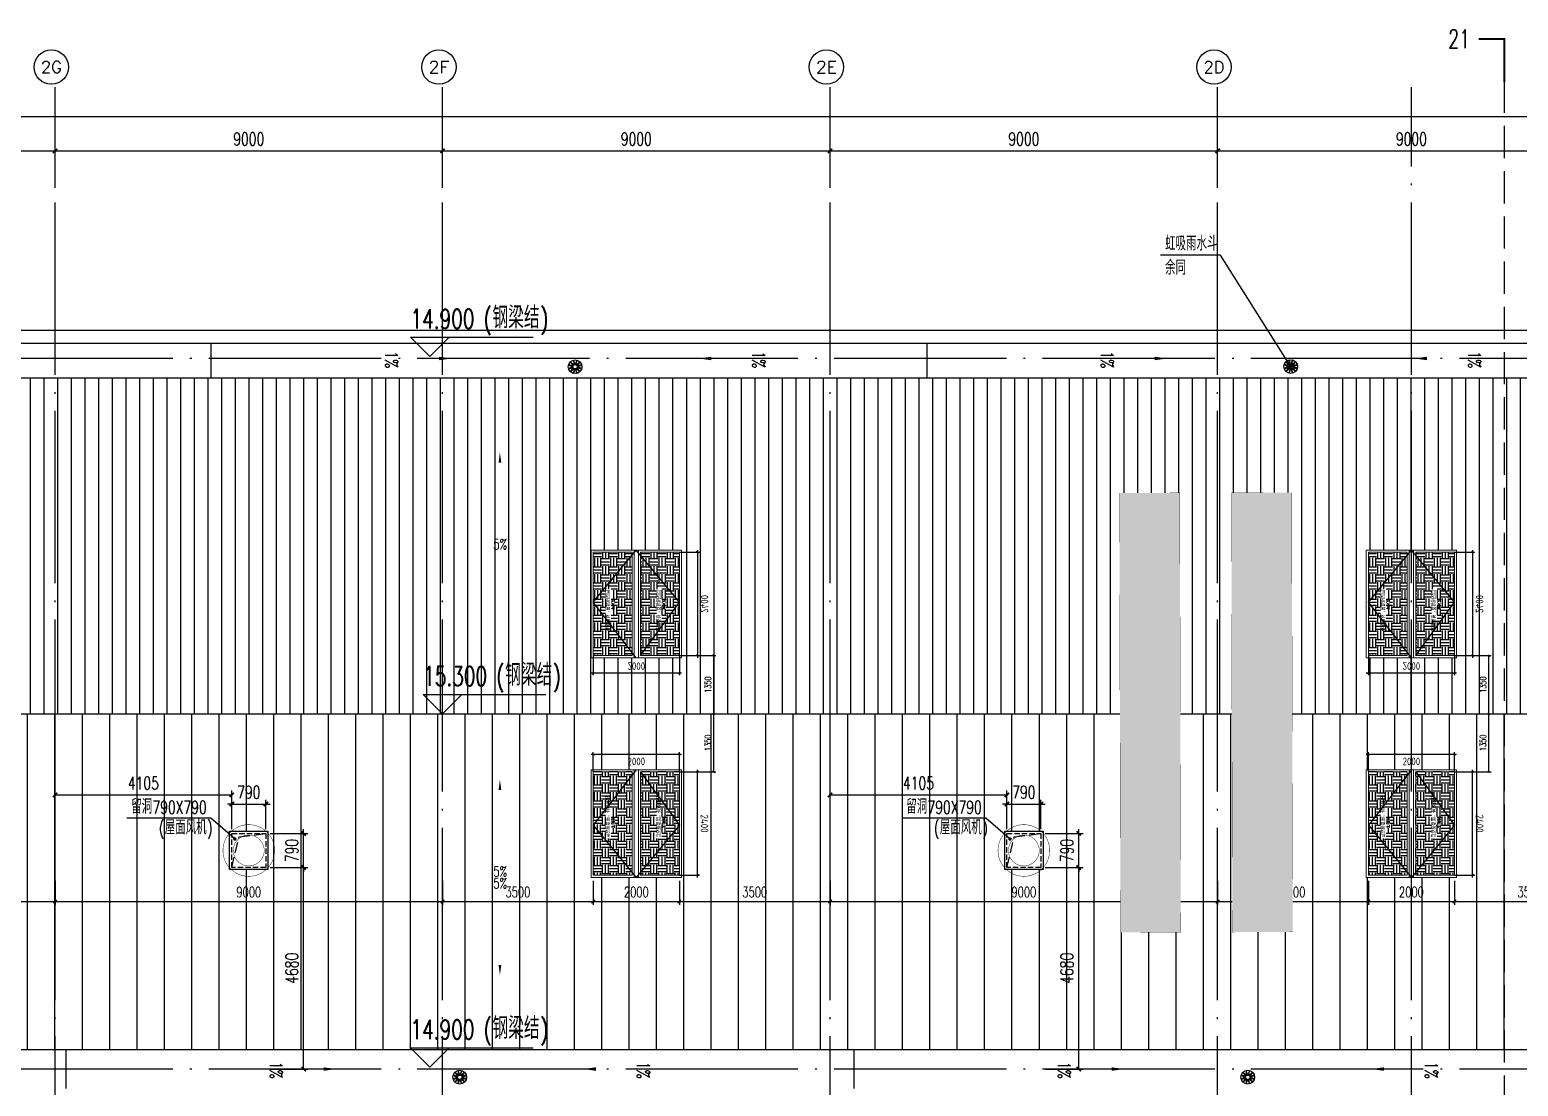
# Model space of a CAD drawing. Extents: x -1313754 to 847533, y 489853 to 941203.
# Drawn here: x 316560 to 351127, y 705671 to 730202 of the extents above; entities that cross this region are included whole.
import ezdxf
from ezdxf.enums import TextEntityAlignment as Align

# ---------------------------------------------------------------- set-up
doc = ezdxf.new("R2010")
doc.units = 0
doc.header["$LTSCALE"] = 1000
doc.header["$MEASUREMENT"] = 0
for name, pattern in [('DASH', [0.35, 0.25, -0.1]), ('DOTE', [2.42, 2, -0.2, 0.02, -0.2]), ('HIDDEN', [9.525, 6.35, -3.175])]:
    doc.linetypes.add(name, pattern=pattern)
doc.layers.get('Defpoints').update_dxf_attribs({"color": 210})
for name, color, linetype in [('99平面图例外参$0$A-HATCH-2', 251, 'Continuous'), ('A-AXIS-D', 1, 'Continuous'), ('A-AXIS-DOTE', 14, 'DOTE'), ('A-AXIS-DP', 126, 'Continuous'), ('A-AXIS-SYMB', 3, 'Continuous'), ('A-DRAIN', 142, 'Continuous'), ('A-HATCH-2', 251, 'Continuous'), ('A-LIN-V', 9, 'Continuous'), ('A-SFCE', 30, 'Continuous'), ('A-WINDOW', 140, 'Continuous'), ('AS-COLN', 6, 'Continuous'), ('AS-WALL', 40, 'Continuous'), ('AS-结构边线层', 200, 'Continuous'), ('DIM_SYMB', 3, 'Continuous'), ('E-电气标注', 84, 'Continuous'), ('PUB_TEXT', 7, 'Continuous'), ('SPACE', 7, 'Continuous'), ('SPACE_HATCH', 8, 'Continuous'), ('参考线', 8, 'Continuous'), ('外框', 1, 'HIDDEN'), ('暖通', 7, 'Continuous'), ('虹吸雨水斗', 6, 'Continuous')]:
    doc.layers.add(name, color=color, linetype=linetype)
doc.layers.add('A-加建区域', color=47, linetype='Continuous', plot=False)
doc.layers.add('成型线', color=3, linetype='Continuous', lineweight=18)
doc.styles.add('_TCH_AXIS', font='COMPLEX', dxfattribs={"bigfont": 'GBCBIG'})
doc.styles.add('_TCH_DIM', font='SIMPLEX', dxfattribs={"bigfont": 'GBCBIG'})
doc.styles.add('_TCH_DIM_T3', font='SIMPLEX', dxfattribs={"width": 0.705882, "bigfont": 'GBCBIG'})
doc.styles.add('_TCH_LABEL', font='COMPLEX', dxfattribs={"bigfont": 'GBCBIG'})
doc.styles.add('_TCH_SPACE', font='SIMPLEX', dxfattribs={"height": 5, "bigfont": 'GBCBIG'})
doc.styles.get("Standard").update_dxf_attribs({"font": 'gbenor.shx', "bigfont": 'gbcbig.shx'})
doc.dimstyles.new('_TCH_ARCH&&100', dxfattribs={"dimtxt": 297.5, "dimasz": 100, "dimexe": 100, "dimexo": 100, "dimgap": 126.25, "dimtad": 1, "dimdec": 0, "dimzin": 0, "dimdsep": 46, "dimtxsty": '_TCH_DIM_T3', "dimblk": 'ARCHTICK', "dimcen": 0.09, "dimclrt": 7, "dimazin": 2, "dimtfac": 1, "dimtdec": 0, "dimtix": 1, "dimtmove": 2, "dimatfit": 3, "dimfxl": 0, "dimtolj": 1, "dimtzin": 0, "dimarcsym": 0})
doc.dimstyles.new('_TCH_ARCH&&50', dxfattribs={"dimtxt": 148.75, "dimasz": 50, "dimexe": 50, "dimexo": 50, "dimgap": 63.125, "dimtad": 1, "dimdec": 0, "dimzin": 0, "dimdsep": 46, "dimtxsty": '_TCH_DIM_T3', "dimblk": 'ARCHTICK', "dimcen": 0.09, "dimclrt": 7, "dimazin": 2, "dimtfac": 1, "dimtdec": 0, "dimtix": 1, "dimtmove": 2, "dimatfit": 3, "dimfxl": 0, "dimtolj": 1, "dimtzin": 0, "dimarcsym": 0})
doc.dimstyles.new('_TCH_ARCH&&80', dxfattribs={"dimtxt": 238, "dimasz": 80, "dimexe": 80, "dimexo": 80, "dimgap": 101, "dimtad": 1, "dimdec": 0, "dimzin": 0, "dimdsep": 46, "dimtxsty": '_TCH_DIM_T3', "dimblk": 'ARCHTICK', "dimcen": 0.09, "dimclrt": 7, "dimazin": 2, "dimtfac": 1, "dimtdec": 0, "dimtix": 1, "dimtmove": 2, "dimatfit": 3, "dimfxl": 0, "dimtolj": 1, "dimtzin": 0, "dimarcsym": 0})
pattern_1 = [(0, (0, 0), (187.5, 187.5), [187.5, -187.5]), (0, (0, 70.31), (187.5, 187.5), [187.5, -187.5]), (0, (0, 140.62), (187.5, 187.5), [187.5, -187.5]), (90, (23.44, 164.06), (-187.5, 187.5), [187.5, -187.5]), (90, (93.75, 164.06), (-187.5, 187.5), [187.5, -187.5]), (90, (164.06, 164.06), (-187.5, 187.5), [187.5, -187.5])]

# ---------------------------------------------------------------- blocks, each defined once
blk = doc.blocks.new('423213')
at = {"layer": 'A-AXIS-SYMB'}
for p, q in [((327494, 689616), (327044, 690066)), ((327044, 690066), (329894, 690066)), ((327494, 689616), (327944, 690066))]:
    blk.add_line(p, q, dxfattribs=at)
at = {"layer": 'PUB_TEXT', "style": '_TCH_DIM', "width": 0.705882}
for s, height, p in [('14.900', 446.2, (327043, 690266)), ('(', 446, (328738, 690266)), (')', 446, (330054, 690266))]:
    blk.add_text(s, height=height, dxfattribs=at).set_placement(p)
at = {"layer": 'PUB_TEXT', "style": '_TCH_DIM'}
blk.add_text('钢梁结', height=506.4, dxfattribs=at).set_placement((328948, 690266))
blk = doc.blocks.new('w4243')
at = {"layer": 'A-AXIS-SYMB'}
for p, q in [((327787, 697820), (327337, 698270)), ((327337, 698270), (330187, 698270)), ((327787, 697820), (328237, 698270))]:
    blk.add_line(p, q, dxfattribs=at)
at = {"layer": 'PUB_TEXT', "style": '_TCH_DIM', "width": 0.705882}
for s, height, p in [('(', 446, (329032, 698470)), (')', 446, (330347, 698470)), ('15.300', 446.2, (327337, 698470))]:
    blk.add_text(s, height=height, dxfattribs=at).set_placement(p)
at = {"layer": 'PUB_TEXT', "style": '_TCH_DIM'}
blk.add_text('钢梁结', height=506.4, dxfattribs=at).set_placement((329242, 698470))
blk = doc.blocks.new('rrrrrrrrrrrrrrrrrrrrr')
at = {"layer": 'A-HATCH-2'}
h = blk.add_hatch(dxfattribs=at)
h.set_pattern_fill('ANSI31', color=256, scale=200, angle=45)
h.set_pattern_definition([(90, (-494320.1, 120240.46), (-317.5, 2e-14), [])])
h.paths.add_polyline_path([(-266220, 714320), (-133684.3, 714320), (-128454.2, 714320), (-128454.2, 722120), (-263984.6, 722120), (-266514.8, 714320), (-262540, 714320)])
h = blk.add_hatch(dxfattribs=at)
h.set_pattern_fill('ANSI31', color=256, scale=400, angle=45)
h.set_pattern_definition([(90, (-500100, 0), (-635, 0), [])])
h.paths.add_polyline_path([(-266220, 714320), (-133684.3, 714320), (-128454.2, 714320), (-128454.2, 706520), (-269045, 706520), (-266514.8, 714320), (-262540, 714320)])
at = {"layer": 'A-AXIS-SYMB'}
for points in [[(-172621.6, 718460, 0, 0, 0), (-172621.6, 720390, 0, 64, 0), (-172621.6, 720150, 0, 0, 0)], [(-172621.6, 710860, 0, 0, 0), (-172621.6, 712790, 0, 64, 0), (-172621.6, 712550, 0, 0, 0)], [(-172621.6, 710180, 0, 0, 0), (-172621.6, 708250, 0, 64, 0), (-172621.6, 708490, 0, 0, 0)]]:
    blk.add_lwpolyline(points, format="xyseb", dxfattribs=at)
at = {"layer": 'A-LIN-V'}
blk.add_lwpolyline([(-128454.2, 706520), (-269045, 706520), (-263984.6, 722120), (-128454.2, 722120)], dxfattribs=at)
at = {"layer": 'A-SFCE'}
for points in [[(-285554.2, 654570), (-286154.2, 654570), (-286154.2, 639420), (-128154.2, 639420), (-128154.2, 639420), (-128154.2, 723220), (-264679.1, 723220), (-286154.2, 657017.5), (-286154.2, 656070)], [(-285854.2, 654270), (-285854.2, 639720), (-128454.2, 639720), (-128454.2, 722920), (-264461, 722920), (-285854.2, 656970), (-285854.2, 656370)], [(-267250.7, 714320), (-128454.2, 714320)]]:
    blk.add_lwpolyline(points, dxfattribs=at)
at = {"layer": 'A-WINDOW'}
for name, p in [('423213', (-501741.6, 33000)), ('w4243', (-501741.6, 16500)), ('423213', (-501741.6, 16500))]:
    blk.add_blockref(name, p, dxfattribs=at)
at = {"layer": 'PUB_TEXT', "style": '_TCH_DIM', "width": 0.705882}
for p in [(-172773.6, 718138), (-172773.6, 710538), (-172773.6, 710264)]:
    blk.add_text('5%', height=238, dxfattribs=at).set_placement(p)
blk = doc.blocks.new('_ArchTick')
at = {"color": 0, "linetype": 'ByBlock', "const_width": 0.4}
blk.add_lwpolyline([(-0.5, -0.5), (0.5, 0.5)], dxfattribs=at)
blk = doc.blocks.new('44')
at = {"layer": 'A-AXIS-DP', "color": 1}
for p, q in [((280302, 745270), (280302, 747370)), ((277446, 744900), (279946, 744900))]:
    blk.add_line(p, q, dxfattribs=at)
for p, xscale, yscale, zscale, rotation in [((280302, 747320), -50.00000000000003, 50.00000000000003, 50.00000000000001, 270), ((280302, 745320), -50.00000000000001, 50.00000000000001, 50.00000000000001, 90), ((279896, 744900), -50, 50, 50, 180)]:
    blk.add_blockref('_ArchTick', p, dxfattribs=dict(at, xscale=xscale, yscale=yscale, zscale=zscale, rotation=rotation))
at = {"layer": 'A-AXIS-DP', "color": 1, "xscale": -50, "yscale": 50, "zscale": 50}
blk.add_blockref('_ArchTick', (277496, 744900), dxfattribs=at)
at = {"layer": 'A-AXIS-DP', "color": 1, "insert": (278696, 744737), "char_height": 175, "attachment_point": 5, "rotation": 180}
blk.add_mtext('\\A1;2400', dxfattribs=at)
blk.add_wipeout([(277446, 745270), (279946, 745270), (279946, 747370), (277446, 747370)]).dxf.layer = '参考线'
at = {"layer": 'SPACE_HATCH'}
h = blk.add_hatch(dxfattribs=at)
h.set_pattern_fill('土壤', color=1, scale=50, style=0)
h.set_pattern_definition(pattern_1)
h.paths.add_polyline_path([(277496, 746420), (279896, 746420), (279896, 747320), (277496, 747320)])
h.paths.add_polyline_path([(278352, 746904), (279057, 746904), (279057, 747034), (278352, 747034)])
h.paths.add_polyline_path([(278591, 746811), (278817, 746811), (278817, 746895), (278591, 746895)])
h = blk.add_hatch(dxfattribs=at)
h.set_pattern_fill('土壤', color=1, scale=50, style=0)
h.set_pattern_definition(pattern_1)
h.paths.add_polyline_path([(277496, 746220), (279896, 746220), (279896, 745320), (277496, 745320)])
h.paths.add_polyline_path([(278352, 745724), (279057, 745724), (279057, 745854), (278352, 745854)])
h.paths.add_polyline_path([(278591, 745631), (278817, 745631), (278817, 745715), (278591, 745715)])
at = {"layer": 'A-AXIS-DP', "color": 1}
for p, q in [((279906, 747320), (280352, 747320)), ((277496, 745320), (277496, 744850)), ((279896, 745320), (279896, 744850)), ((279906, 745320), (280352, 745320))]:
    blk.add_line(p, q, dxfattribs=at)
at = {"layer": '外框'}
for points in [[(279946, 746320), (278658, 747320), (277446, 746320)], [(279896, 746220), (278658, 745320), (277446, 746320)]]:
    blk.add_lwpolyline(points, dxfattribs=at)
at = {"layer": '成型线'}
for p, q in [((279946, 745270), (279946, 747370)), ((277446, 746370), (279946, 746370)), ((277496, 746420), (279896, 746420)), ((277446, 746270), (279946, 746270)), ((277496, 746220), (279896, 746220))]:
    blk.add_line(p, q, dxfattribs=at)
for points in [[(279946, 745270), (277446, 745270), (277446, 747370), (279946, 747370)], [(277496, 746420), (277496, 747320), (279896, 747320), (279896, 746420)], [(279896, 746220), (279896, 745320), (277496, 745320), (277496, 746220)]]:
    blk.add_lwpolyline(points, dxfattribs=at)
at = {"layer": 'A-AXIS-DP', "color": 1, "insert": (280139, 746320), "char_height": 175, "attachment_point": 5, "rotation": 270}
blk.add_mtext('\\A1;2000', dxfattribs=at)
at = {"layer": 'SPACE', "color": 1, "style": '_TCH_SPACE'}
for p in [(278365, 746930), (278365, 745750)]:
    blk.add_text('自然排烟窗，有效面积', height=96.5, dxfattribs=at).set_placement(p)
at = {"layer": 'SPACE', "color": 1, "style": '_TCH_SPACE', "width": 0.705882}
for s, height, p in [('2.16m', 59.5, (278600, 746828)), ('2', 29.8, (278792, 746863)), ('2.16m', 59.5, (278600, 745648)), ('2', 29.8, (278792, 745683))]:
    blk.add_text(s, height=height, dxfattribs=at).set_placement(p)
blk = doc.blocks.new('*D2266')
at = {"layer": 'A-WINDOW', "color": 0, "lineweight": -2}
for p, q in [((296446, 826270), (296446, 825470)), ((297796, 826270), (297796, 825470)), ((296446, 825520), (297796, 825520))]:
    blk.add_line(p, q, dxfattribs=at)
at = {"layer": 'Defpoints', "color": 0}
for p in [(296446, 826320), (297796, 826320), (297796, 825520)]:
    blk.add_point(p, dxfattribs=at)
at = {"layer": 'A-WINDOW', "color": 0, "lineweight": -2, "xscale": 50, "yscale": 50, "zscale": 50, "rotation": 180}
blk.add_blockref('_ArchTick', (296446, 825520), dxfattribs=at)
at = {"layer": 'A-WINDOW', "color": 0, "lineweight": -2, "xscale": 50, "yscale": 50, "zscale": 50}
blk.add_blockref('_ArchTick', (297796, 825520), dxfattribs=at)
at = {"layer": 'A-WINDOW', "color": 7, "insert": (297121, 825657), "char_height": 148.8, "attachment_point": 5, "style": '_TCH_DIM_T3'}
blk.add_mtext('\\A1;1350', dxfattribs=at)
blk = doc.blocks.new('*D2267')
at = {"layer": 'A-WINDOW', "color": 0, "lineweight": -2}
for p, q in [((297796, 826270), (297796, 825470)), ((299146, 826270), (299146, 825470)), ((297796, 825520), (299146, 825520))]:
    blk.add_line(p, q, dxfattribs=at)
at = {"layer": 'Defpoints', "color": 0}
for p in [(297796, 826320), (299146, 826320), (299146, 825520)]:
    blk.add_point(p, dxfattribs=at)
at = {"layer": 'A-WINDOW', "color": 0, "lineweight": -2, "xscale": 50, "yscale": 50, "zscale": 50, "rotation": 180}
blk.add_blockref('_ArchTick', (297796, 825520), dxfattribs=at)
at = {"layer": 'A-WINDOW', "color": 0, "lineweight": -2, "xscale": 50, "yscale": 50, "zscale": 50}
blk.add_blockref('_ArchTick', (299146, 825520), dxfattribs=at)
at = {"layer": 'A-WINDOW', "color": 7, "insert": (298471, 825657), "char_height": 148.8, "attachment_point": 5, "style": '_TCH_DIM_T3'}
blk.add_mtext('\\A1;1350', dxfattribs=at)
blk = doc.blocks.new('*D2110')
at = {"layer": 'A-AXIS-DP', "color": 0, "lineweight": -2}
for p, q in [((313646, 710440), (313646, 709880)), ((317146, 710440), (317146, 709880)), ((313646, 709960), (317146, 709960))]:
    blk.add_line(p, q, dxfattribs=at)
at = {"layer": 'Defpoints', "color": 0}
for p in [(313646, 710520), (317146, 710520), (317146, 709960)]:
    blk.add_point(p, dxfattribs=at)
at = {"layer": 'A-AXIS-DP', "color": 0, "lineweight": -2, "xscale": 80, "yscale": 80, "zscale": 80, "rotation": 180}
blk.add_blockref('_ArchTick', (313646, 709960), dxfattribs=at)
at = {"layer": 'A-AXIS-DP', "color": 0, "lineweight": -2, "xscale": 80, "yscale": 80, "zscale": 80}
blk.add_blockref('_ArchTick', (317146, 709960), dxfattribs=at)
at = {"layer": 'A-AXIS-DP', "color": 7, "insert": (315396, 710180), "char_height": 238, "attachment_point": 5, "style": '_TCH_DIM_T3'}
blk.add_mtext('\\A1;3500', dxfattribs=at)
blk = doc.blocks.new('*D2111')
at = {"layer": 'A-AXIS-DP', "color": 0, "lineweight": -2}
for p, q in [((317146, 710440), (317146, 709880)), ((326146, 710440), (326146, 709880)), ((317146, 709960), (326146, 709960))]:
    blk.add_line(p, q, dxfattribs=at)
at = {"layer": 'Defpoints', "color": 0}
for p in [(317146, 710520), (326146, 710520), (326146, 709960)]:
    blk.add_point(p, dxfattribs=at)
at = {"layer": 'A-AXIS-DP', "color": 0, "lineweight": -2, "xscale": 80, "yscale": 80, "zscale": 80, "rotation": 180}
blk.add_blockref('_ArchTick', (317146, 709960), dxfattribs=at)
at = {"layer": 'A-AXIS-DP', "color": 0, "lineweight": -2, "xscale": 80, "yscale": 80, "zscale": 80}
blk.add_blockref('_ArchTick', (326146, 709960), dxfattribs=at)
at = {"layer": 'A-AXIS-DP', "color": 7, "insert": (321646, 710180), "char_height": 238, "attachment_point": 5, "style": '_TCH_DIM_T3'}
blk.add_mtext('\\A1;9000', dxfattribs=at)
blk = doc.blocks.new('*D2112')
at = {"layer": 'A-AXIS-DP', "color": 0, "lineweight": -2}
for p, q in [((326146, 710440), (326146, 709880)), ((329646, 710440), (329646, 709880)), ((326146, 709960), (329646, 709960))]:
    blk.add_line(p, q, dxfattribs=at)
at = {"layer": 'Defpoints', "color": 0}
for p in [(326146, 710520), (329646, 710520), (329646, 709960)]:
    blk.add_point(p, dxfattribs=at)
at = {"layer": 'A-AXIS-DP', "color": 0, "lineweight": -2, "xscale": 80, "yscale": 80, "zscale": 80, "rotation": 180}
blk.add_blockref('_ArchTick', (326146, 709960), dxfattribs=at)
at = {"layer": 'A-AXIS-DP', "color": 0, "lineweight": -2, "xscale": 80, "yscale": 80, "zscale": 80}
blk.add_blockref('_ArchTick', (329646, 709960), dxfattribs=at)
at = {"layer": 'A-AXIS-DP', "color": 7, "insert": (327896, 710180), "char_height": 238, "attachment_point": 5, "style": '_TCH_DIM_T3'}
blk.add_mtext('\\A1;3500', dxfattribs=at)
blk = doc.blocks.new('*D2113')
at = {"layer": 'A-AXIS-DP', "color": 0, "lineweight": -2}
for p, q in [((329646, 710440), (329646, 709880)), ((331646, 710440), (331646, 709880)), ((329646, 709960), (331646, 709960))]:
    blk.add_line(p, q, dxfattribs=at)
at = {"layer": 'Defpoints', "color": 0}
for p in [(329646, 710520), (331646, 710520), (331646, 709960)]:
    blk.add_point(p, dxfattribs=at)
at = {"layer": 'A-AXIS-DP', "color": 0, "lineweight": -2, "xscale": 80, "yscale": 80, "zscale": 80, "rotation": 180}
blk.add_blockref('_ArchTick', (329646, 709960), dxfattribs=at)
at = {"layer": 'A-AXIS-DP', "color": 0, "lineweight": -2, "xscale": 80, "yscale": 80, "zscale": 80}
blk.add_blockref('_ArchTick', (331646, 709960), dxfattribs=at)
at = {"layer": 'A-AXIS-DP', "color": 7, "insert": (330646, 710180), "char_height": 238, "attachment_point": 5, "style": '_TCH_DIM_T3'}
blk.add_mtext('\\A1;2000', dxfattribs=at)
blk = doc.blocks.new('*D2114')
at = {"layer": 'A-AXIS-DP', "color": 0, "lineweight": -2}
for p, q in [((331646, 710440), (331646, 709880)), ((335146, 710440), (335146, 709880)), ((331646, 709960), (335146, 709960))]:
    blk.add_line(p, q, dxfattribs=at)
at = {"layer": 'Defpoints', "color": 0}
for p in [(331646, 710520), (335146, 710520), (335146, 709960)]:
    blk.add_point(p, dxfattribs=at)
at = {"layer": 'A-AXIS-DP', "color": 0, "lineweight": -2, "xscale": 80, "yscale": 80, "zscale": 80, "rotation": 180}
blk.add_blockref('_ArchTick', (331646, 709960), dxfattribs=at)
at = {"layer": 'A-AXIS-DP', "color": 0, "lineweight": -2, "xscale": 80, "yscale": 80, "zscale": 80}
blk.add_blockref('_ArchTick', (335146, 709960), dxfattribs=at)
at = {"layer": 'A-AXIS-DP', "color": 7, "insert": (333396, 710180), "char_height": 238, "attachment_point": 5, "style": '_TCH_DIM_T3'}
blk.add_mtext('\\A1;3500', dxfattribs=at)
blk = doc.blocks.new('*D2115')
at = {"layer": 'A-AXIS-DP', "color": 0, "lineweight": -2}
for p, q in [((335146, 710440), (335146, 709880)), ((344146, 710440), (344146, 709880)), ((335146, 709960), (344146, 709960))]:
    blk.add_line(p, q, dxfattribs=at)
at = {"layer": 'Defpoints', "color": 0}
for p in [(335146, 710520), (344146, 710520), (344146, 709960)]:
    blk.add_point(p, dxfattribs=at)
at = {"layer": 'A-AXIS-DP', "color": 0, "lineweight": -2, "xscale": 80, "yscale": 80, "zscale": 80, "rotation": 180}
blk.add_blockref('_ArchTick', (335146, 709960), dxfattribs=at)
at = {"layer": 'A-AXIS-DP', "color": 0, "lineweight": -2, "xscale": 80, "yscale": 80, "zscale": 80}
blk.add_blockref('_ArchTick', (344146, 709960), dxfattribs=at)
at = {"layer": 'A-AXIS-DP', "color": 7, "insert": (339646, 710180), "char_height": 238, "attachment_point": 5, "style": '_TCH_DIM_T3'}
blk.add_mtext('\\A1;9000', dxfattribs=at)
blk = doc.blocks.new('*D2116')
at = {"layer": 'A-AXIS-DP', "color": 0, "lineweight": -2}
for p, q in [((344146, 710440), (344146, 709880)), ((347646, 710440), (347646, 709880)), ((344146, 709960), (347646, 709960))]:
    blk.add_line(p, q, dxfattribs=at)
at = {"layer": 'Defpoints', "color": 0}
for p in [(344146, 710520), (347646, 710520), (347646, 709960)]:
    blk.add_point(p, dxfattribs=at)
at = {"layer": 'A-AXIS-DP', "color": 0, "lineweight": -2, "xscale": 80, "yscale": 80, "zscale": 80, "rotation": 180}
blk.add_blockref('_ArchTick', (344146, 709960), dxfattribs=at)
at = {"layer": 'A-AXIS-DP', "color": 0, "lineweight": -2, "xscale": 80, "yscale": 80, "zscale": 80}
blk.add_blockref('_ArchTick', (347646, 709960), dxfattribs=at)
at = {"layer": 'A-AXIS-DP', "color": 7, "insert": (345896, 710180), "char_height": 238, "attachment_point": 5, "style": '_TCH_DIM_T3'}
blk.add_mtext('\\A1;3500', dxfattribs=at)
blk = doc.blocks.new('*D2117')
at = {"layer": 'A-AXIS-DP', "color": 0, "lineweight": -2}
for p, q in [((347646, 710440), (347646, 709880)), ((349646, 710440), (349646, 709880)), ((347646, 709960), (349646, 709960))]:
    blk.add_line(p, q, dxfattribs=at)
at = {"layer": 'Defpoints', "color": 0}
for p in [(347646, 710520), (349646, 710520), (349646, 709960)]:
    blk.add_point(p, dxfattribs=at)
at = {"layer": 'A-AXIS-DP', "color": 0, "lineweight": -2, "xscale": 80, "yscale": 80, "zscale": 80, "rotation": 180}
blk.add_blockref('_ArchTick', (347646, 709960), dxfattribs=at)
at = {"layer": 'A-AXIS-DP', "color": 0, "lineweight": -2, "xscale": 80, "yscale": 80, "zscale": 80}
blk.add_blockref('_ArchTick', (349646, 709960), dxfattribs=at)
at = {"layer": 'A-AXIS-DP', "color": 7, "insert": (348646, 710180), "char_height": 238, "attachment_point": 5, "style": '_TCH_DIM_T3'}
blk.add_mtext('\\A1;2000', dxfattribs=at)
blk = doc.blocks.new('*D2118')
at = {"layer": 'A-AXIS-DP', "color": 0, "lineweight": -2}
for p, q in [((349646, 710440), (349646, 709880)), ((353146, 710440), (353146, 709880)), ((349646, 709960), (353146, 709960))]:
    blk.add_line(p, q, dxfattribs=at)
at = {"layer": 'Defpoints', "color": 0}
for p in [(349646, 710520), (353146, 710520), (353146, 709960)]:
    blk.add_point(p, dxfattribs=at)
at = {"layer": 'A-AXIS-DP', "color": 0, "lineweight": -2, "xscale": 80, "yscale": 80, "zscale": 80, "rotation": 180}
blk.add_blockref('_ArchTick', (349646, 709960), dxfattribs=at)
at = {"layer": 'A-AXIS-DP', "color": 0, "lineweight": -2, "xscale": 80, "yscale": 80, "zscale": 80}
blk.add_blockref('_ArchTick', (353146, 709960), dxfattribs=at)
at = {"layer": 'A-AXIS-DP', "color": 7, "insert": (351396, 710180), "char_height": 238, "attachment_point": 5, "style": '_TCH_DIM_T3'}
blk.add_mtext('\\A1;3500', dxfattribs=at)
blk = doc.blocks.new('*D1396')
at = {"layer": 'A-AXIS-D', "color": 0, "lineweight": -2}
for p, q in [((28882, -78290), (28882, -77330)), ((28882, -77430), (37882, -77430)), ((37882, -78290), (37882, -77330))]:
    blk.add_line(p, q, dxfattribs=at)
at = {"layer": 'Defpoints', "color": 0}
for p in [(37882, -77430), (28882, -78390), (37882, -78390)]:
    blk.add_point(p, dxfattribs=at)
at = {"layer": 'A-AXIS-D', "color": 0, "lineweight": -2, "xscale": 100, "yscale": 100, "zscale": 100, "rotation": 180}
blk.add_blockref('_ArchTick', (28882, -77430), dxfattribs=at)
at = {"layer": 'A-AXIS-D', "color": 0, "lineweight": -2, "xscale": 100, "yscale": 100, "zscale": 100}
blk.add_blockref('_ArchTick', (37882, -77430), dxfattribs=at)
at = {"layer": 'A-AXIS-D', "color": 7, "insert": (33382, -77155), "char_height": 297.5, "attachment_point": 5, "style": '_TCH_DIM_T3'}
blk.add_mtext('\\A1;9000', dxfattribs=at)
blk = doc.blocks.new('*D1397')
at = {"layer": 'A-AXIS-D', "color": 0, "lineweight": -2}
for p, q in [((37882, -78290), (37882, -77330)), ((37882, -77430), (46882, -77430)), ((46882, -78290), (46882, -77330))]:
    blk.add_line(p, q, dxfattribs=at)
at = {"layer": 'Defpoints', "color": 0}
for p in [(46882, -77430), (37882, -78390), (46882, -78390)]:
    blk.add_point(p, dxfattribs=at)
at = {"layer": 'A-AXIS-D', "color": 0, "lineweight": -2, "xscale": 100, "yscale": 100, "zscale": 100, "rotation": 180}
blk.add_blockref('_ArchTick', (37882, -77430), dxfattribs=at)
at = {"layer": 'A-AXIS-D', "color": 0, "lineweight": -2, "xscale": 100, "yscale": 100, "zscale": 100}
blk.add_blockref('_ArchTick', (46882, -77430), dxfattribs=at)
at = {"layer": 'A-AXIS-D', "color": 7, "insert": (42382, -77155), "char_height": 297.5, "attachment_point": 5, "style": '_TCH_DIM_T3'}
blk.add_mtext('\\A1;9000', dxfattribs=at)
blk = doc.blocks.new('*D1398')
at = {"layer": 'A-AXIS-D', "color": 0, "lineweight": -2}
for p, q in [((46882, -78290), (46882, -77330)), ((46882, -77430), (55882, -77430)), ((55882, -78290), (55882, -77330))]:
    blk.add_line(p, q, dxfattribs=at)
at = {"layer": 'Defpoints', "color": 0}
for p in [(55882, -77430), (46882, -78390), (55882, -78390)]:
    blk.add_point(p, dxfattribs=at)
at = {"layer": 'A-AXIS-D', "color": 0, "lineweight": -2, "xscale": 100, "yscale": 100, "zscale": 100, "rotation": 180}
blk.add_blockref('_ArchTick', (46882, -77430), dxfattribs=at)
at = {"layer": 'A-AXIS-D', "color": 0, "lineweight": -2, "xscale": 100, "yscale": 100, "zscale": 100}
blk.add_blockref('_ArchTick', (55882, -77430), dxfattribs=at)
at = {"layer": 'A-AXIS-D', "color": 7, "insert": (51382, -77155), "char_height": 297.5, "attachment_point": 5, "style": '_TCH_DIM_T3'}
blk.add_mtext('\\A1;9000', dxfattribs=at)
blk = doc.blocks.new('*D1399')
at = {"layer": 'A-AXIS-D', "color": 0, "lineweight": -2}
for p, q in [((55882, -78290), (55882, -77330)), ((55882, -77430), (64882, -77430)), ((64882, -78290), (64882, -77330))]:
    blk.add_line(p, q, dxfattribs=at)
at = {"layer": 'Defpoints', "color": 0}
for p in [(64882, -77430), (55882, -78390), (64882, -78390)]:
    blk.add_point(p, dxfattribs=at)
at = {"layer": 'A-AXIS-D', "color": 0, "lineweight": -2, "xscale": 100, "yscale": 100, "zscale": 100, "rotation": 180}
blk.add_blockref('_ArchTick', (55882, -77430), dxfattribs=at)
at = {"layer": 'A-AXIS-D', "color": 0, "lineweight": -2, "xscale": 100, "yscale": 100, "zscale": 100}
blk.add_blockref('_ArchTick', (64882, -77430), dxfattribs=at)
at = {"layer": 'A-AXIS-D', "color": 7, "insert": (60382, -77155), "char_height": 297.5, "attachment_point": 5, "style": '_TCH_DIM_T3'}
blk.add_mtext('\\A1;9000', dxfattribs=at)
blk = doc.blocks.new('*D1400')
at = {"layer": 'A-AXIS-D', "color": 0, "lineweight": -2}
for p, q in [((64882, -78290), (64882, -77330)), ((64882, -77430), (73882, -77430)), ((73882, -78290), (73882, -77330))]:
    blk.add_line(p, q, dxfattribs=at)
at = {"layer": 'Defpoints', "color": 0}
for p in [(73882, -77430), (64882, -78390), (73882, -78390)]:
    blk.add_point(p, dxfattribs=at)
at = {"layer": 'A-AXIS-D', "color": 0, "lineweight": -2, "xscale": 100, "yscale": 100, "zscale": 100, "rotation": 180}
blk.add_blockref('_ArchTick', (64882, -77430), dxfattribs=at)
at = {"layer": 'A-AXIS-D', "color": 0, "lineweight": -2, "xscale": 100, "yscale": 100, "zscale": 100}
blk.add_blockref('_ArchTick', (73882, -77430), dxfattribs=at)
at = {"layer": 'A-AXIS-D', "color": 7, "insert": (69382, -77155), "char_height": 297.5, "attachment_point": 5, "style": '_TCH_DIM_T3'}
blk.add_mtext('\\A1;9000', dxfattribs=at)
blk = doc.blocks.new('*D1404')
at = {"layer": 'A-AXIS-D', "color": 0, "lineweight": -2}
for p, q in [((-65318, -78190), (-65318, -76530)), ((-65318, -76630), (92682, -76630)), ((92682, -78190), (92682, -76530))]:
    blk.add_line(p, q, dxfattribs=at)
at = {"layer": 'Defpoints', "color": 0}
for p in [(92682, -76630), (-65318, -78290), (92682, -78290)]:
    blk.add_point(p, dxfattribs=at)
at = {"layer": 'A-AXIS-D', "color": 0, "lineweight": -2, "xscale": 100, "yscale": 100, "zscale": 100, "rotation": 180}
blk.add_blockref('_ArchTick', (-65318, -76630), dxfattribs=at)
at = {"layer": 'A-AXIS-D', "color": 0, "lineweight": -2, "xscale": 100, "yscale": 100, "zscale": 100}
blk.add_blockref('_ArchTick', (92682, -76630), dxfattribs=at)
at = {"layer": 'A-AXIS-D', "color": 7, "insert": (13682, -76355), "char_height": 297.5, "attachment_point": 5, "style": '_TCH_DIM_T3'}
blk.add_mtext('\\A1;158000', dxfattribs=at)
blk = doc.blocks.new('*D138')
at = {"layer": 'A-AXIS-DP', "color": 0, "lineweight": -2}
for p, q in [((-495, 395), (-1374, 395)), ((-1274, 395), (-1274, 495)), ((-1274, 395), (-1274, -395)), ((-495, -395), (-1374, -395)), ((-1274, -395), (-1274, -495))]:
    blk.add_line(p, q, dxfattribs=at)
at = {"layer": 'Defpoints', "color": 0}
for p in [(-395, 395), (-1274, -395), (-395, -395)]:
    blk.add_point(p, dxfattribs=at)
at = {"layer": 'A-AXIS-DP', "color": 0, "lineweight": -2, "xscale": 100, "yscale": 100, "zscale": 100}
for p, rotation in [((-1274, 395), 270), ((-1274, -395), 90)]:
    blk.add_blockref('_ArchTick', p, dxfattribs=dict(at, rotation=rotation))
at = {"layer": 'A-AXIS-DP', "color": 7, "insert": (-999, 0), "char_height": 297.5, "attachment_point": 5, "rotation": 270, "style": '_TCH_DIM_T3'}
blk.add_mtext('\\A1;790', dxfattribs=at)
blk = doc.blocks.new('*D139')
at = {"layer": 'A-AXIS-DP', "color": 0, "lineweight": -2}
for p, q in [((-395, -495), (-395, -1178)), ((395, -495), (395, -1178)), ((-395, -1078), (-495, -1078)), ((395, -1078), (-395, -1078)), ((395, -1078), (495, -1078))]:
    blk.add_line(p, q, dxfattribs=at)
at = {"layer": 'Defpoints', "color": 0}
for p in [(-395, -395), (395, -395), (-395, -1078)]:
    blk.add_point(p, dxfattribs=at)
at = {"layer": 'A-AXIS-DP', "color": 0, "lineweight": -2, "xscale": 100, "yscale": 100, "zscale": 100}
blk.add_blockref('_ArchTick', (-395, -1078), dxfattribs=at)
at = {"layer": 'A-AXIS-DP', "color": 0, "lineweight": -2, "xscale": 100, "yscale": 100, "zscale": 100, "rotation": 180}
blk.add_blockref('_ArchTick', (395, -1078), dxfattribs=at)
at = {"layer": 'A-AXIS-DP', "color": 7, "insert": (0, -1353), "char_height": 297.5, "attachment_point": 5, "rotation": 180, "style": '_TCH_DIM_T3'}
blk.add_mtext('\\A1;790', dxfattribs=at)
blk = doc.blocks.new('*D2381')
at = {"layer": 'A-AXIS-DP', "color": 0, "lineweight": -2}
for p, q in [((335146, 711640), (335146, 712535)), ((335146, 712435), (339251, 712435)), ((339251, 711640), (339251, 712535))]:
    blk.add_line(p, q, dxfattribs=at)
at = {"layer": 'Defpoints', "color": 0}
for p in [(339251, 712435), (335146, 711540), (339251, 711540)]:
    blk.add_point(p, dxfattribs=at)
at = {"layer": 'A-AXIS-DP', "color": 0, "lineweight": -2, "xscale": 100, "yscale": 100, "zscale": 100, "rotation": 180}
blk.add_blockref('_ArchTick', (335146, 712435), dxfattribs=at)
at = {"layer": 'A-AXIS-DP', "color": 0, "lineweight": -2, "xscale": 100, "yscale": 100, "zscale": 100}
blk.add_blockref('_ArchTick', (339251, 712435), dxfattribs=at)
at = {"layer": 'A-AXIS-DP', "color": 7, "insert": (337198, 712710), "char_height": 297.5, "attachment_point": 5, "style": '_TCH_DIM_T3'}
blk.add_mtext('\\A1;4105', dxfattribs=at)
blk = doc.blocks.new('*D2382')
at = {"layer": 'A-AXIS-DP', "color": 0, "lineweight": -2}
for p, q in [((317146, 711640), (317146, 712535)), ((317146, 712435), (321251, 712435)), ((321251, 711640), (321251, 712535))]:
    blk.add_line(p, q, dxfattribs=at)
at = {"layer": 'Defpoints', "color": 0}
for p in [(321251, 712435), (317146, 711540), (321251, 711540)]:
    blk.add_point(p, dxfattribs=at)
at = {"layer": 'A-AXIS-DP', "color": 0, "lineweight": -2, "xscale": 100, "yscale": 100, "zscale": 100, "rotation": 180}
blk.add_blockref('_ArchTick', (317146, 712435), dxfattribs=at)
at = {"layer": 'A-AXIS-DP', "color": 0, "lineweight": -2, "xscale": 100, "yscale": 100, "zscale": 100}
blk.add_blockref('_ArchTick', (321251, 712435), dxfattribs=at)
at = {"layer": 'A-AXIS-DP', "color": 7, "insert": (319198, 712710), "char_height": 297.5, "attachment_point": 5, "style": '_TCH_DIM_T3'}
blk.add_mtext('\\A1;4105', dxfattribs=at)
blk = doc.blocks.new('*D2428')
at = {"layer": 'A-AXIS-DP', "color": 0, "lineweight": -2}
for p, q in [((340141, 710750), (341020, 710750)), ((340920, 706070), (340920, 710750)), ((340141, 706070), (341020, 706070))]:
    blk.add_line(p, q, dxfattribs=at)
at = {"layer": 'Defpoints', "color": 0}
for p in [(340041, 710750), (340920, 710750), (340041, 706070)]:
    blk.add_point(p, dxfattribs=at)
at = {"layer": 'A-AXIS-DP', "color": 0, "lineweight": -2, "xscale": 100, "yscale": 100, "zscale": 100}
for p, rotation in [((340920, 710750), 90), ((340920, 706070), 270)]:
    blk.add_blockref('_ArchTick', p, dxfattribs=dict(at, rotation=rotation))
at = {"layer": 'A-AXIS-DP', "color": 7, "insert": (340645, 708410), "char_height": 297.5, "attachment_point": 5, "rotation": 90, "style": '_TCH_DIM_T3'}
blk.add_mtext('\\A1;4680', dxfattribs=at)
blk = doc.blocks.new('*D2429')
at = {"layer": 'A-AXIS-DP', "color": 0, "lineweight": -2}
for p, q in [((322141, 710750), (323020, 710750)), ((322920, 706070), (322920, 710750)), ((322141, 706070), (323020, 706070))]:
    blk.add_line(p, q, dxfattribs=at)
at = {"layer": 'Defpoints', "color": 0}
for p in [(322041, 710750), (322920, 710750), (322041, 706070)]:
    blk.add_point(p, dxfattribs=at)
at = {"layer": 'A-AXIS-DP', "color": 0, "lineweight": -2, "xscale": 100, "yscale": 100, "zscale": 100}
for p, rotation in [((322920, 710750), 90), ((322920, 706070), 270)]:
    blk.add_blockref('_ArchTick', p, dxfattribs=dict(at, rotation=rotation))
at = {"layer": 'A-AXIS-DP', "color": 7, "insert": (322645, 708410), "char_height": 297.5, "attachment_point": 5, "rotation": 90, "style": '_TCH_DIM_T3'}
blk.add_mtext('\\A1;4680', dxfattribs=at)
blk = doc.blocks.new('w42343eeee')
blk.add_wipeout([(367285, 568212), (365883, 568215), (365906, 578415), (367306, 578412)]).dxf.layer = '参考线'
at = {"layer": '99平面图例外参$0$A-HATCH-2'}
h = blk.add_hatch(dxfattribs=at)
h.set_pattern_fill('ANSI33', color=256, scale=75)
h.set_pattern_definition([(45, (1135667.22, 924695.12), (-168.3798, 168.3798), []), (45, (1135835.6, 924695.12), (-168.3798, 168.3798), [119.0625, -59.53125])])
h.paths.add_polyline_path([(366843, 550430), (365843, 550432)])
h.paths.add_polyline_path([(365906, 578415), (367306, 578412), (367283, 568212), (365883, 568215)])
at = {"layer": 'E-电气标注', "color": 1, "const_width": 5}
blk.add_lwpolyline([(365906, 578415), (365883, 568215), (367283, 568212), (367306, 578412)], close=True, dxfattribs=at)
blk = doc.blocks.new('w242343')
at = {"layer": 'A-SFCE', "xscale": -1, "rotation": 0.1299680659603089}
for p in [(40599176857.667191, 3385168467.844178), (40599179457.64357, 3385168479.639693)]:
    blk.add_blockref('w42343eeee', p, dxfattribs=at)
blk = doc.blocks.new('“奔腾”虹吸雨水斗')
at = {"layer": '虹吸雨水斗', "lineweight": 25}
for p, q in [((946944, 86685), (947028, 86658)), ((947028, 86641), (946944, 86614)), ((947032, 86673), (946946, 86692)), ((946982, 86753), (947040, 86688)), ((947052, 86699), (946987, 86758)), ((947048, 86793), (947066, 86707)), ((947082, 86711), (947055, 86795)), ((947125, 86795), (947098, 86711)), ((947114, 86707), (947132, 86793)), ((947194, 86758), (947128, 86699)), ((947140, 86688), (947199, 86753)), ((947234, 86692), (947148, 86673)), ((947152, 86658), (947236, 86685)), ((947236, 86614), (947152, 86641)), ((946946, 86607), (947032, 86625)), ((947040, 86611), (946982, 86546)), ((946987, 86541), (947052, 86600)), ((947066, 86592), (947048, 86506)), ((947055, 86504), (947082, 86587)), ((947098, 86587), (947125, 86504)), ((947132, 86506), (947114, 86592)), ((947128, 86600), (947194, 86541)), ((947199, 86546), (947140, 86611)), ((947148, 86625), (947234, 86607))]:
    blk.add_line(p, q, dxfattribs=at)
for radius in [150, 47.6]:
    blk.add_circle((947090, 86649), radius, dxfattribs=at)
for centre, start, end in [((947025, 86649), 291.6382, 68.3675), ((947034, 86682), 261.6382, 38.3675), ((947057, 86706), 231.6382, 8.3675), ((947090, 86715), 201.6382, 338.3675), ((947123, 86706), 171.6382, 308.3675), ((947147, 86682), 141.6382, 278.3675), ((947155, 86649), 111.6382, 248.3675), ((947034, 86617), 321.6382, 98.3675), ((947057, 86593), 351.6382, 128.3675), ((947090, 86584), 21.6382, 158.3675), ((947123, 86593), 51.6382, 188.3675), ((947147, 86617), 81.6382, 218.3675)]:
    blk.add_arc(centre, 8.82, start, end, dxfattribs=at)
blk = doc.blocks.new('w4234233')
at = {"layer": 'A-AXIS-SYMB'}
for points in [[(355546, 826830, 0, 0, 0), (355546, 825680, 0, 80, 0), (355546, 825980, 0, 0, 0)], [(355546, 818810, 0, 0, 0), (355546, 819960, 0, 80, 0), (355546, 819660, 0, 0, 0)]]:
    blk.add_lwpolyline(points, format="xyseb", dxfattribs=at)
at = {"layer": 'PUB_TEXT', "style": '_TCH_DIM', "width": 0.705882}
for p in [(355376, 826935), (355376, 818407)]:
    blk.add_text('1%%%', height=297.5, dxfattribs=at).set_placement(p)
blk = doc.blocks.new('21321423')
at = {"layer": 'A-AXIS-SYMB'}
for p, q in [((344210, 724970), (342820, 724970)), ((345840, 722390), (344210, 724970))]:
    blk.add_line(p, q, dxfattribs=at)
at = {"layer": 'A-AXIS-SYMB', "const_width": 40}
blk.add_lwpolyline([(345851, 722373, 1), (345829, 722407, 1)], format="xyb", close=True, dxfattribs=at)
at = {"layer": 'A-DRAIN'}
for p, q in [((320776, 722115), (320776, 722915)), ((337397, 722120), (337397, 722920)), ((317396, 706520), (317396, 705620)), ((335696, 706520), (335696, 705620))]:
    blk.add_line(p, q, dxfattribs=at)
at = {"layer": 'A-加建区域', "rotation": 270}
for p in [(-493595, 1078116), (-476974, 1078116), (-496274, 1061616), (-477974, 1061616)]:
    blk.add_blockref('w4234233', p, dxfattribs=at)
at = {"layer": '虹吸雨水斗', "xscale": 1.061320754715, "yscale": 1.061320754715, "zscale": 1.061320754715}
for p in [(-675942, 630414), (-659321, 630419), (-678621, 613919), (-660321, 613919)]:
    blk.add_blockref('“奔腾”虹吸雨水斗', p, dxfattribs=at)
at = {"layer": 'PUB_TEXT', "style": '_TCH_DIM'}
for s, p in [('虹吸雨水斗', (342925, 725075)), ('余同', (342925, 724515))]:
    blk.add_text(s, height=337.6, dxfattribs=at).set_placement(p)
blk = doc.blocks.new('eeee')
at = {"layer": 'A-LIN-V'}
blk.add_blockref('44', (16550, 81000), dxfattribs=at)
at = {"layer": 'A-LIN-V', "xscale": -0.9999999999999998}
blk.add_blockref('44', (579041.6, 81000), dxfattribs=at)
at = {"layer": 'A-WINDOW', "color": 1}
for p1, p2, picture, middle in [((296445.9, 826320), (297795.8, 826320), '*D2266', (297120.8, 825657.5)), ((297795.8, 826320), (299145.8, 826320), '*D2267', (298470.8, 825657.5))]:
    dim = blk.add_aligned_dim(p1=p1, p2=p2, distance=-800, dimstyle='_TCH_ARCH&&50', dxfattribs=at)
    dim.commit()
    dim.dimension.update_dxf_attribs({"geometry": picture, "text_midpoint": middle})
blk = doc.blocks.new('423432432222')
at = {"layer": 'A-WINDOW', "rotation": 90}
blk.add_blockref('eeee', (1193916, 416524), dxfattribs=at)
blk = doc.blocks.new('242343243')
at = {"layer": 'A-WINDOW'}
for p in [(-35950, 0), (-17950, 0)]:
    blk.add_blockref('423432432222', p, dxfattribs=at)
at = {"layer": 'A-AXIS-DP'}
for p1, p2, picture, middle in [((313645.9, 710520), (317145.8, 710520), '*D2110', (315395.9, 710180)), ((317145.8, 710520), (326145.8, 710520), '*D2111', (321645.8, 710180)), ((335145.8, 710520), (344145.8, 710520), '*D2115', (339645.8, 710180))]:
    dim = blk.add_aligned_dim(p1=p1, p2=p2, distance=-560, dimstyle='_TCH_ARCH&&80', dxfattribs=at)
    dim.commit()
    dim.dimension.update_dxf_attribs({"geometry": picture, "text_midpoint": middle})
for p1, p2, picture, middle in [((326145.8, 710520), (329645.9, 710520), '*D2112', (327895.9, 710180)), ((329645.9, 710520), (331645.9, 710520), '*D2113', (330645.9, 710180)), ((331645.9, 710520), (335145.8, 710520), '*D2114', (333395.9, 710180)), ((344145.8, 710520), (347645.9, 710520), '*D2116', (345895.9, 710180)), ((347645.9, 710520), (349645.9, 710520), '*D2117', (348645.9, 710180)), ((349645.9, 710520), (353145.8, 710520), '*D2118', (351395.9, 710180))]:
    dim = blk.add_aligned_dim(p1=p1, p2=p2, distance=-560, dimstyle='_TCH_ARCH&&80', dxfattribs=at)
    dim.commit()
    dim.dimension.update_dxf_attribs({"geometry": picture, "text_midpoint": middle})
blk = doc.blocks.new('dote')
at = {"layer": 'A-AXIS-D'}
for centre in [(37797.3, -75483.9), (46797.3, -75483.9), (55797.3, -75483.9), (64797.3, -75483.9)]:
    blk.add_circle(centre, 400, dxfattribs=at)
at = {"layer": 'A-AXIS-DOTE', "ltscale": 2}
for p, q in [((37882.2, -169748.9), (37882.2, -75950)), ((46882.2, -169748.9), (46882.2, -75950)), ((55882.2, -169748.9), (55882.2, -75950)), ((64882.2, -169748.9), (64882.2, -75950)), ((69382.2, -169748.9), (69382.2, -75950)), ((98696.4, -82250), (-75513.6, -82250)), ((98696.4, -98750), (-75513.6, -98750))]:
    blk.add_line(p, q, dxfattribs=at)
at = {"layer": 'DIM_SYMB', "const_width": 50}
blk.add_lwpolyline([(71542.3, -75830), (71542.3, -74830), (70942.3, -74830)], dxfattribs=at)
at = {"layer": 'DIM_SYMB', "linetype": 'DASH', "ltscale": 3}
blk.add_lwpolyline([(71542.3, -172100), (71542.3, -75175)], dxfattribs=at)
at = {"layer": 'PUB_TEXT', "style": '_TCH_LABEL', "width": 0.705882}
blk.add_text('21', height=425, dxfattribs=at).set_placement((70235.2, -75042.5))
at = {"layer": 'PUB_TEXT', "style": '_TCH_AXIS'}
for s, height, p, p2 in [('2G', 270.86, (37552.2, -75619.3), (38042.4, -75619.3)), ('2F', 282.17, (46555.4, -75625), (47039.2, -75625)), ('2E', 282.17, (55555.4, -75625), (56039.2, -75625)), ('2D', 276.42, (64553.8, -75622.1), (65040.8, -75622.1))]:
    blk.add_text(s, height=height, dxfattribs=at).set_placement(p, p2, align=Align.FIT)
at = {"layer": 'A-AXIS-D'}
for base, p1, p2, picture, middle in [((92682.2, -76630), (-65317.8, -78290), (92682.2, -78290), '*D1404', (13682.2, -76355)), ((37882.2, -77430), (28882.2, -78390), (37882.2, -78390), '*D1396', (33382.2, -77155)), ((46882.2, -77430), (37882.2, -78390), (46882.2, -78390), '*D1397', (42382.2, -77155)), ((55882.2, -77430), (46882.2, -78390), (55882.2, -78390), '*D1398', (51382.2, -77155)), ((64882.2, -77430), (55882.2, -78390), (64882.2, -78390), '*D1399', (60382.2, -77155)), ((73882.2, -77430), (64882.2, -78390), (73882.2, -78390), '*D1400', (69382.2, -77155))]:
    dim = blk.add_linear_dim(base=base, p1=p1, p2=p2, angle=0, dimstyle='_TCH_ARCH&&100', override={"dimgap": 0}, dxfattribs=at)
    dim.commit()
    dim.dimension.update_dxf_attribs({"geometry": picture, "text_midpoint": middle, "dimtype": 161})
blk = doc.blocks.new('fengji')
at = {"layer": 'DIM_SYMB'}
blk.add_line((884.2, -747.9), (2834.2, -747.9), dxfattribs=at)
at = {"layer": 'DIM_SYMB', "color": 7, "style": '_TCH_DIM', "width": 0.705882}
for s, p in [(')', (967.7, -372.9)), ('(', (2090.7, -372.9)), ('790X790', (2237.7, -852.9))]:
    blk.add_text(s, height=297.5, rotation=180, dxfattribs=at).set_placement(p)
at = {"layer": 'DIM_SYMB', "color": 7, "style": '_TCH_DIM'}
for s, p in [('屋面风机', (1950.7, -372.9)), ('留洞', (2729.2, -852.9))]:
    blk.add_text(s, height=337.59, rotation=180, dxfattribs=at).set_placement(p)
blk.add_wipeout([(-445, 445), (445, 445), (445, -445), (-445, -445)]).dxf.layer = '参考线'
at = {"layer": 'A-HATCH-2', "const_width": 10}
for points in [[(0, -600.2, -1), (0, 600.2, -1)], [(0, -600.2, 1), (0, 600.2, 1)]]:
    blk.add_lwpolyline(points, format="xyb", dxfattribs=at)
at = {"layer": 'A-HATCH-2', "linetype": 'DASH', "const_width": 10}
for points in [[(0, -358.3, -1), (0, 358.3, -1)], [(0, -358.3, 1), (0, 358.3, 1)]]:
    blk.add_lwpolyline(points, format="xyb", dxfattribs=at)
at = {"layer": 'AS-COLN', "ltscale": 0.5}
blk.add_lwpolyline([(-445, 445), (445, 445), (445, -445), (-445, -445)], close=True, dxfattribs=at)
at = {"layer": 'AS-COLN', "linetype": 'DASH', "ltscale": 0.5}
blk.add_lwpolyline([(-395, 395), (395, 395), (395, -395), (-395, -395)], close=True, dxfattribs=at)
at = {"layer": 'AS-结构边线层', "linetype": 'DASH'}
blk.add_lwpolyline([(395, 395), (225.4, -315), (-395, -395)], dxfattribs=at)
at = {"layer": 'DIM_SYMB'}
blk.add_line((324.2, -267.9), (884.2, -747.9), dxfattribs=at)
at = {"layer": 'DIM_SYMB', "const_width": 40}
blk.add_lwpolyline([(310.3, -253.5, -1), (338.1, -282.3, -1)], format="xyb", close=True, dxfattribs=at)
at = {"layer": 'A-AXIS-DP'}
for p1, distance, picture, middle in [((-395, 395), -879.2, '*D138', (-999.2, 0)), ((395, -395), 682.9, '*D139', (0, -1352.9))]:
    dim = blk.add_aligned_dim(p1=p1, p2=(-395, -395), distance=distance, dimstyle='_TCH_ARCH&&100', dxfattribs=at)
    dim.commit()
    dim.dimension.update_dxf_attribs({"geometry": picture, "text_midpoint": middle})
blk = doc.blocks.new('2312321321')
at = {"layer": '暖通', "rotation": 180}
for p in [(321645.8, 711145), (339645.8, 711145)]:
    blk.add_blockref('fengji', p, dxfattribs=at)
at = {"layer": 'A-AXIS-DP'}
for p1, p2, distance, picture, middle in [((317145.8, 711540), (321250.8, 711540), 895, '*D2382', (319198.3, 712710)), ((335145.8, 711540), (339250.8, 711540), 895, '*D2381', (337198.3, 712710)), ((322040.8, 706070), (322040.8, 710750), -879.2, '*D2429', (322645, 708410)), ((340040.8, 706070), (340040.8, 710750), -879.2, '*D2428', (340645, 708410))]:
    dim = blk.add_aligned_dim(p1=p1, p2=p2, distance=distance, dimstyle='_TCH_ARCH&&100', dxfattribs=at)
    dim.commit()
    dim.dimension.update_dxf_attribs({"geometry": picture, "text_midpoint": middle})

msp = doc.modelspace()

# ---------------------------------------------------------------- block references
msp.add_blockref('rrrrrrrrrrrrrrrrrrrrr', (500100, 0))

# ---------------------------------------------------------------- next in the draw order: block references
at = {"layer": 'A-WINDOW'}
msp.add_blockref('242343243', (0, 0), dxfattribs=at)

# ---------------------------------------------------------------- next in the draw order: block references
at = {"layer": 'AS-WALL'}
msp.add_blockref('dote', (279263.6, 804820), dxfattribs=at)

# ---------------------------------------------------------------- next in the draw order: block references
at = {"layer": '暖通', "color": 7}
msp.add_blockref('2312321321', (0, 0), dxfattribs=at)

# ---------------------------------------------------------------- next in the draw order: block references
at = {"layer": 'A-WINDOW', "rotation": 359.8700319340397}
msp.add_blockref('w242343', (-40606042043.5, -3292924822.4), dxfattribs=at)

# ---------------------------------------------------------------- next in the draw order: block references
at = {"layer": '虹吸雨水斗', "linetype": 'Continuous'}
msp.add_blockref('21321423', (0, 0), dxfattribs=at)

doc.saveas('drawing.dxf')
